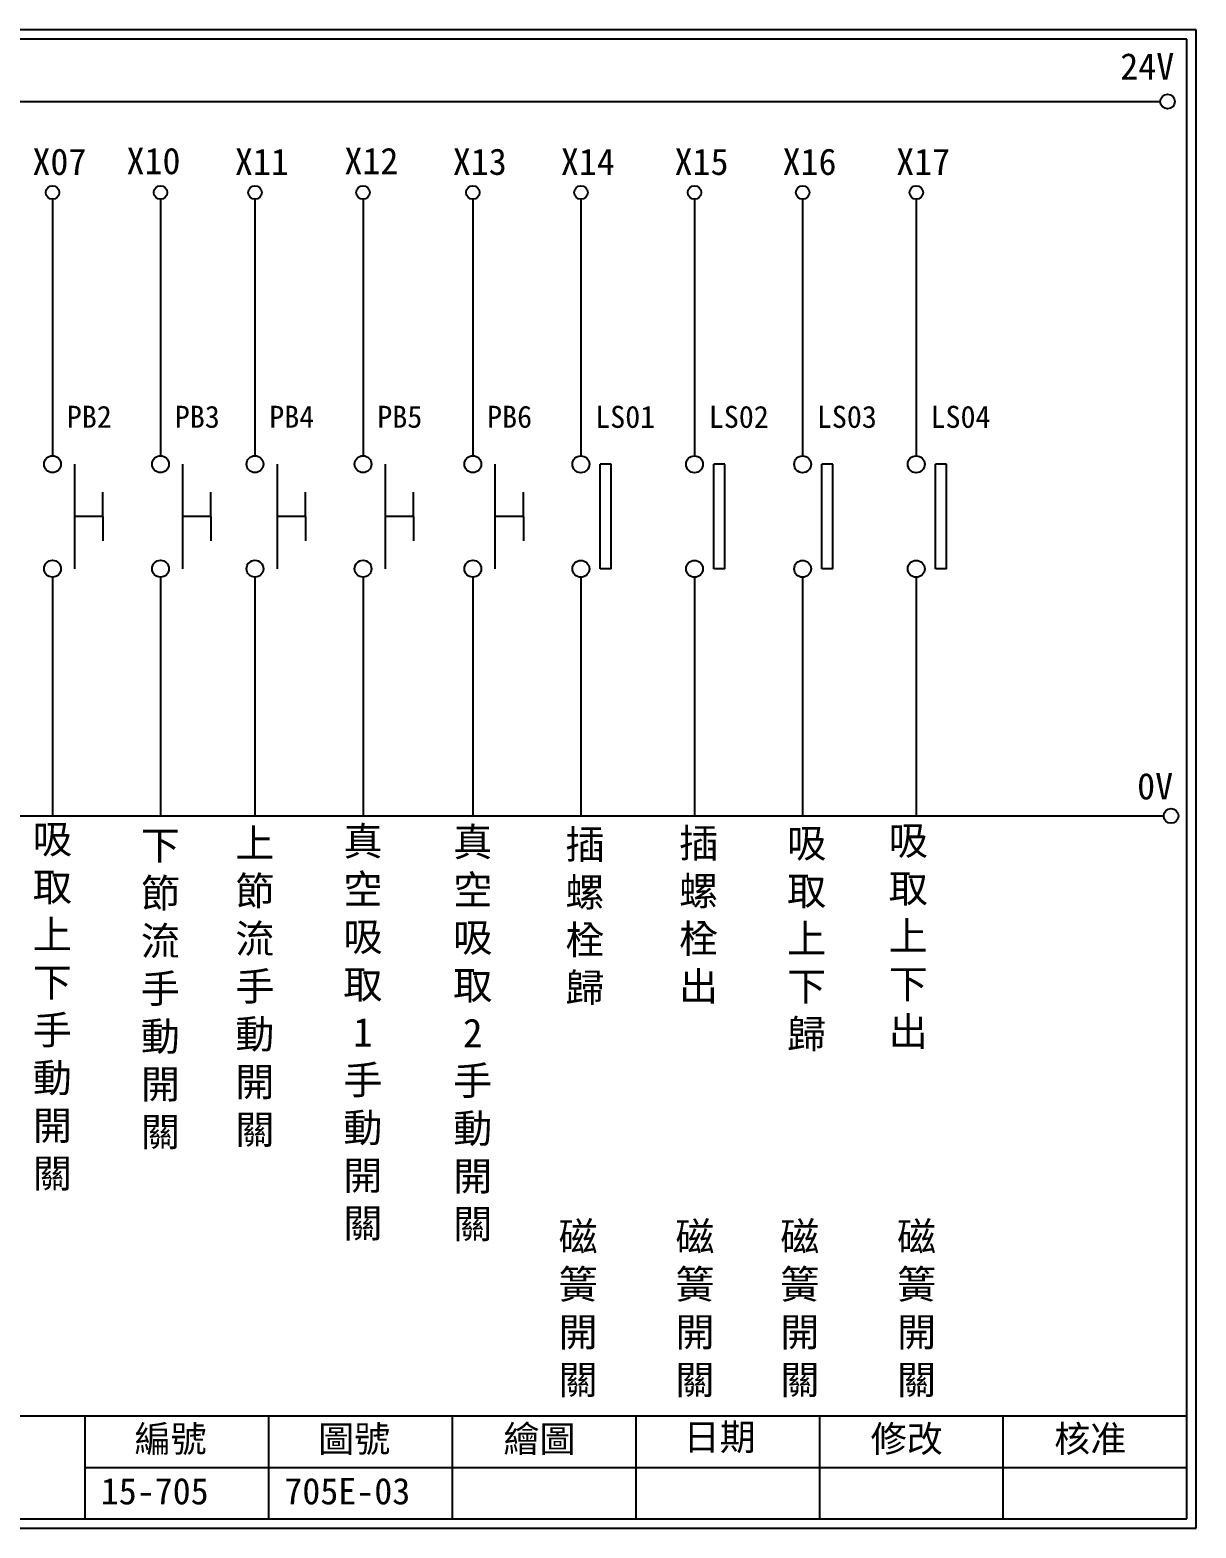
# Model space of a CAD drawing. Extents: x 275 to 562, y 265 to 469.
# Drawn here: x 403.1 to 561.9, y 264.9 to 468.9 of the extents above; entities that cross this region are included whole.
import ezdxf

# ---------------------------------------------------------------- set-up
doc = ezdxf.new("R2010")
doc.units = 0
doc.layers.get('0').update_dxf_attribs({"linetype": 'CONTINUOUS'})
doc.layers.add('圖框層', color=7, linetype='CONTINUOUS')
doc.layers.add('標尺寸層', color=3, linetype='CONTINUOUS')
doc.styles.add('CNS', font='romanc.shx', dxfattribs={"bigfont": 'chineset.shx'})
doc.styles.add('STSL', font='kaiu.ttf')

msp = doc.modelspace()

# ---------------------------------------------------------------- linework, layer by layer
for p, q in [((482.25, 409.78), (480.74, 409.78)), ((497.72, 409.78), (496.22, 409.78)), ((512.44, 409.78), (510.93, 409.78)), ((527.91, 409.78), (526.41, 409.78)), ((413.06, 402.67), (413.06, 405.98)), ((427.77, 402.67), (427.77, 405.98)), ((440.63, 402.67), (440.63, 405.98)), ((455.34, 402.67), (455.34, 405.98)), ((470.3, 402.67), (470.3, 405.98)), ((413.06, 402.67), (413.06, 399.36)), ((427.77, 402.67), (427.77, 399.36)), ((440.63, 402.67), (440.63, 399.36)), ((455.34, 402.67), (455.34, 399.36)), ((470.3, 402.67), (470.3, 399.36)), ((482.25, 395.55), (480.74, 395.55)), ((497.72, 395.55), (496.22, 395.55)), ((512.44, 395.55), (510.93, 395.55)), ((527.91, 395.55), (526.41, 395.55))]:
    msp.add_line(p, q)
for centre in [(558.02, 459.17), (558.5, 361.9)]:
    msp.add_circle(centre, 1)
at = {"layer": '圖框層', "color": 7}
for p, q in [((561.9, 468.91), (274.9, 468.91)), ((560.65, 467.66), (276.15, 467.66)), ((560.65, 266.2), (560.65, 467.66)), ((561.9, 264.95), (561.9, 468.91)), ((276.15, 280.2), (560.65, 280.2)), ((410.65, 266.2), (410.65, 280.2)), ((435.65, 266.2), (435.65, 280.2)), ((460.65, 266.2), (460.65, 280.2)), ((485.65, 266.2), (485.65, 280.2)), ((510.65, 266.2), (510.65, 280.2)), ((535.65, 266.2), (535.65, 280.2)), ((410.65, 273.2), (560.65, 273.2)), ((276.15, 266.2), (560.65, 266.2)), ((274.9, 264.95), (561.9, 264.95))]:
    msp.add_line(p, q, dxfattribs=at)
at = {"layer": '標尺寸層', "color": 7}
for p, q in [((279.42, 459.17), (557.02, 459.17)), ((406.19, 445.86), (406.19, 410.94)), ((420.9, 445.86), (420.9, 410.94)), ((433.76, 445.86), (433.76, 410.94)), ((448.47, 445.86), (448.47, 410.94)), ((463.43, 445.86), (463.43, 410.94)), ((478.14, 445.86), (478.14, 410.93)), ((493.61, 445.86), (493.61, 410.93)), ((508.33, 445.86), (508.33, 410.93)), ((523.8, 445.86), (523.8, 410.93)), ((409.19, 409.79), (409.19, 395.56)), ((423.91, 409.79), (423.91, 395.56)), ((436.76, 409.79), (436.76, 395.56)), ((451.48, 409.79), (451.48, 395.56)), ((466.43, 409.79), (466.43, 395.56)), ((480.74, 395.55), (480.74, 409.78)), ((482.25, 395.55), (482.25, 409.78)), ((496.22, 395.55), (496.22, 409.78)), ((497.72, 395.55), (497.72, 409.78)), ((510.93, 395.55), (510.93, 409.78)), ((512.44, 395.55), (512.44, 409.78)), ((526.41, 395.55), (526.41, 409.78)), ((527.91, 395.55), (527.91, 409.78)), ((413.06, 402.67), (409.19, 402.67)), ((427.77, 402.67), (423.91, 402.67)), ((440.63, 402.67), (436.76, 402.67)), ((455.34, 402.67), (451.48, 402.67)), ((470.3, 402.67), (466.43, 402.67)), ((406.19, 394.41), (406.19, 361.9)), ((420.9, 394.41), (420.9, 361.9)), ((433.76, 394.41), (433.76, 361.9)), ((448.47, 394.41), (448.47, 361.9)), ((463.43, 394.41), (463.43, 361.9)), ((478.14, 394.41), (478.14, 361.9)), ((478.14, 394.4), (478.14, 361.9)), ((493.61, 394.41), (493.61, 361.9)), ((493.61, 394.4), (493.61, 361.9)), ((508.33, 394.41), (508.33, 361.9)), ((508.33, 394.4), (508.33, 361.9)), ((523.8, 394.41), (523.8, 361.9)), ((523.8, 394.4), (523.8, 361.9)), ((279.63, 361.9), (557.5, 361.9))]:
    msp.add_line(p, q, dxfattribs=at)
for centre, radius in [((406.19, 446.78), 0.92), ((406.19, 446.78), 0.92), ((420.9, 446.78), 0.92), ((433.76, 446.78), 0.92), ((433.76, 446.78), 0.92), ((448.47, 446.78), 0.92), ((463.43, 446.78), 0.92), ((463.43, 446.78), 0.92), ((478.14, 446.78), 0.92), ((493.61, 446.78), 0.92), ((493.61, 446.78), 0.92), ((508.33, 446.78), 0.92), ((523.8, 446.78), 0.92), ((523.8, 446.78), 0.92), ((406.19, 409.79), 1.15), ((420.9, 409.79), 1.15), ((433.76, 409.79), 1.15), ((448.47, 409.79), 1.15), ((463.43, 409.79), 1.15), ((478.14, 409.78), 1.15), ((493.61, 409.78), 1.15), ((508.33, 409.78), 1.15), ((523.8, 409.78), 1.15), ((406.19, 395.56), 1.15), ((420.9, 395.56), 1.15), ((433.76, 395.56), 1.15), ((448.47, 395.56), 1.15), ((463.43, 395.56), 1.15), ((478.14, 395.55), 1.15), ((493.61, 395.55), 1.15), ((508.33, 395.55), 1.15), ((523.8, 395.55), 1.15)]:
    msp.add_circle(centre, radius, dxfattribs=at)

# ---------------------------------------------------------------- texts
at = {"layer": '圖框層', "color": 4, "style": 'STSL'}
for s, height, p in [('24V', 3.6, (551.58, 462.16)), ('X10', 3.6, (416.27, 449.28)), ('X12', 3.6, (445.94, 449.28)), ('X07', 3.6, (403.46, 449.18)), ('X11', 3.6, (431.03, 449.18)), ('X13', 3.6, (460.7, 449.18)), ('X14', 3.6, (475.41, 449.18)), ('X15', 3.6, (490.89, 449.18)), ('X16', 3.6, (505.6, 449.18)), ('X17', 3.6, (521.07, 449.18)), ('PB2', 3, (408.14, 414.75)), ('PB3', 3, (422.85, 414.75)), ('PB4', 3, (435.71, 414.75)), ('PB5', 3, (450.42, 414.75)), ('PB6', 3, (465.37, 414.75)), ('LS01', 3, (480.09, 414.74)), ('LS02', 3, (495.56, 414.74)), ('LS03', 3, (510.27, 414.74)), ('LS04', 3, (525.75, 414.74)), ('0V', 3.6, (553.88, 364.15)), ('繪圖', 3.6, (467.59, 275.29)), ('日期', 3.6, (492.12, 275.53)), ('編號', 3.6, (417.36, 275.28)), ('圖號', 3.6, (442.36, 275.28)), ('修改', 3.6, (517.59, 275.29)), ('核准', 3.6, (542.59, 275.29)), ('15-705', 3.6, (412.76, 268.17)), ('705E-03', 3.6, (437.76, 268.17))]:
    msp.add_text(s, height=height, dxfattribs=at).set_placement(p)
at = {"layer": '標尺寸層', "color": 7, "char_height": 3.9, "attachment_point": 5, "style": 'CNS'}
for s, insert, width in [('{\\fDFKai-SB|b0|i0|c136|p65;吸取上下手動開關}', (406.17, 335.78), 6.5706), ('{\\fDFKai-SB|b0|i0|c136|p65;下節流手動開關}', (420.88, 338.17), 6.5706), ('{\\fDFKai-SB|b0|i0|c136|p65;上節流手動開關}', (433.74, 338.48), 6.5706), ('{\\fDFKai-SB|b0|i0|c136|p65;真空吸取1手動開關}', (448.45, 332.24), 6.5706), ('{\\fDFKai-SB|b0|i0|c136|p65;真空吸取2手動開關}', (463.41, 332.14), 6.5706), ('{\\fDFKai-SB|b0|i0|c136|p65;插螺栓歸}', (478.68, 348.06), 4.9608), ('{\\fDFKai-SB|b0|i0|c136|p65;插螺栓出}', (494.16, 348.23), 4.9608), ('{\\fDFKai-SB|b0|i0|c136|p65;吸取上下歸}', (508.87, 344.99), 4.9608), ('{\\fDFKai-SB|b0|i0|c136|p65;吸取上下出}', (522.71, 345.34), 4.9608), ('{\\fDFKai-SB|b0|i0|c136|p65;磁簧開關}', (477.76, 294.67), 4.9608), ('{\\fDFKai-SB|b0|i0|c136|p65;磁簧開關}', (493.67, 294.67), 4.9608), ('{\\fDFKai-SB|b0|i0|c136|p65;磁簧開關}', (507.95, 294.67), 4.9608), ('{\\fDFKai-SB|b0|i0|c136|p65;磁簧開關}', (523.85, 294.67), 4.9608)]:
    msp.add_mtext(s, dxfattribs=dict(at, insert=insert, width=width))

doc.saveas('drawing.dxf')
